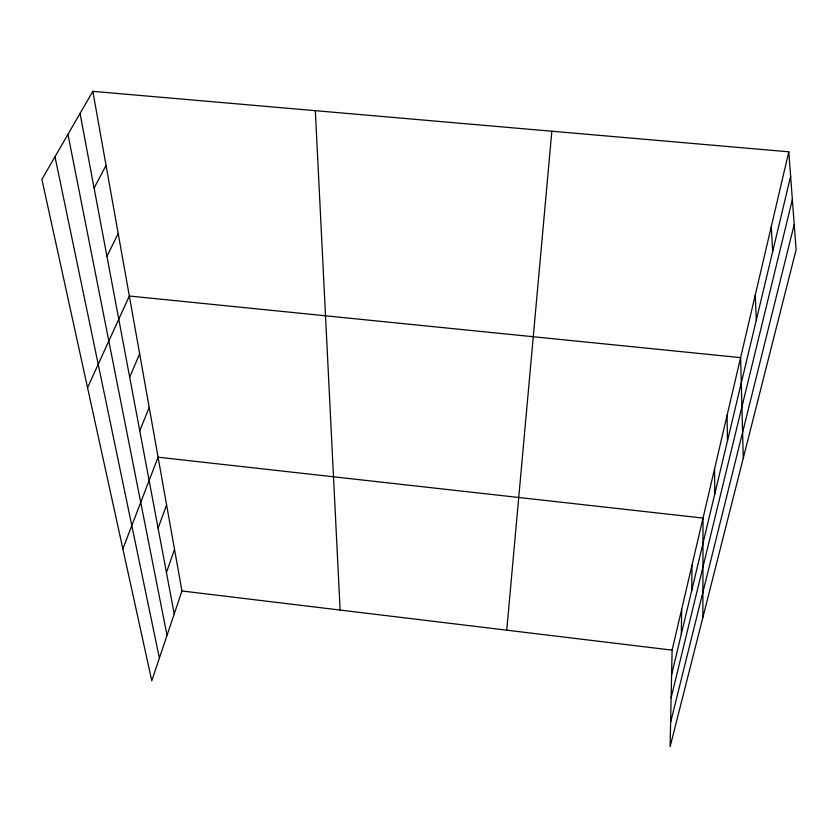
<?xml version="1.0" encoding="UTF-8"?>
<svg xmlns="http://www.w3.org/2000/svg" width="838" height="838" viewBox="0 0 838 838"><rect width="100%" height="100%" fill="white"/><g stroke="black" fill="none" stroke-linecap="round" stroke-linejoin="round"><path stroke-width="1.26" d="M702.873 617.459L703.03 518.062L158.078 457.202L122.861 548.848M691.748 590.381L691.968 565.304M681.315 634.083L681.682 609.205M788.799 151.814L672.107 650.131L670.117 746.658L796.1 249.734L788.799 151.814L92.84 91.342L41.9 179.353L151.772 680.77L181.94 590.968L92.84 91.342M506.739 630.176L551.844 131.22M671.594 674.768L790.632 176.326M671.123 697.824L792.36 199.549M670.62 722.251L794.215 224.49M166.437 572.532L174.524 549.414M158.089 528.17L166.594 504.937M139.757 430.763L149.206 407.425M129.67 377.142L139.653 353.846M87.55 387.669L129.335 296.024L740.603 357.627L743.275 458.103M106.95 256.386L118.179 233.425M94.086 188.047L106.049 165.442M181.94 590.968L672.107 650.131M54.994 156.737L159.388 658.092M67.951 134.342L167.024 635.372M80.05 113.434L174.231 613.929M771.285 226.595L772.667 251.547M315.329 110.668L340.123 610.064M755.289 294.934L756.285 320.158M727.08 415.355L727.478 440.746M714.594 468.662L714.762 494.011"/></g></svg>
